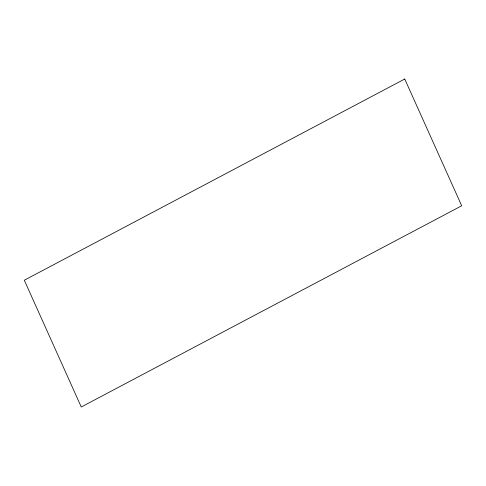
<?xml version="1.0" encoding="UTF-8"?>
<svg xmlns="http://www.w3.org/2000/svg" width="486" height="486" viewBox="0 0 486 486"><rect width="100%" height="100%" fill="white"/><g stroke="black" fill="none" stroke-linecap="round" stroke-linejoin="round"><path stroke-width="0.73" d="M404.735 79.011L24.3 280.234L81.265 406.989L461.7 205.766L404.735 79.011"/></g></svg>
